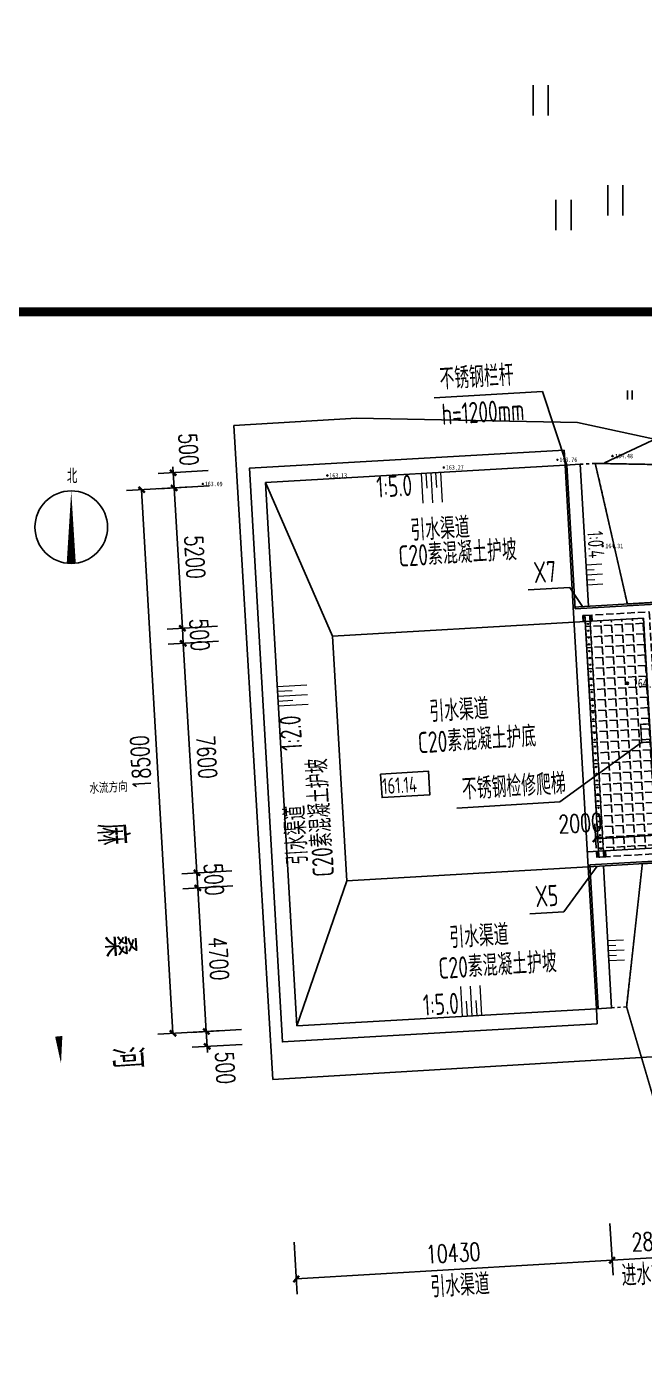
# Model space of a CAD drawing. Header units: millimetres. Extents: x -725 to 2274960, y -506 to 2980382.
# Drawn here: x 574318.99 to 574339.41, y 2880452.49 to 2880496.86 of the extents above; entities that cross this region are included whole.
import ezdxf
from ezdxf.enums import TextEntityAlignment as Align

# ---------------------------------------------------------------- set-up
doc = ezdxf.new("R2010")
doc.units = ezdxf.units.MM
doc.header["$LTSCALE"] = 1000
for name, pattern in [('DASH', [0.35, 0.25, -0.1]), ('DASHED', [0.75, 0.5, -0.25]), ('X0', [4, 3, -1])]:
    doc.linetypes.add(name, pattern=pattern)
for name, color, linetype in [('1', 1, 'Continuous'), ('DIM_LEAD', 3, 'Continuous'), ('DIM_SYMB', 3, 'Continuous'), ('DLSS', 8, 'Continuous'), ('DMTZ', 8, 'Continuous'), ('DXPM', 4, 'Continuous'), ('GCD', 8, 'Continuous'), ('PUB_DIM', 3, 'Continuous'), ('SXSS', 5, 'Continuous'), ('TWT_DIM', 3, 'Continuous'), ('TWT_SYMB', 3, 'Continuous'), ('YHG_文字', 7, 'Continuous'), ('YHG_粗线', 6, 'Continuous'), ('YHJ_剖面_梁板', 4, 'Continuous'), ('ZBTZ', 8, 'Continuous'), ('ZJ', 7, 'Continuous'), ('断面标高标注', 3, 'Continuous'), ('线框', 2, 'Continuous'), ('细线', 4, 'Continuous'), ('轮廓线', 2, 'Continuous')]:
    doc.layers.add(name, color=color, linetype=linetype)
doc.layers.add('文字', color=4, linetype='Continuous', lineweight=0)
doc.layers.add('管', color=1, linetype='Continuous', lineweight=30)
doc.styles.add('_TCH_DIM', font='SIMPLEX', dxfattribs={"bigfont": 'GBCBIG'})
doc.styles.add('_TCH_DIM_T3', font='SIMPLEX', dxfattribs={"width": 0.705882, "bigfont": 'GBCBIG'})
doc.styles.add('TSSD_Rein', font='tssdeng.shx', dxfattribs={"width": 0.7, "bigfont": 'hztxt.shx'})
doc.styles.add('设计文字', font='ecidi_romand.shx', dxfattribs={"width": 0.8, "height": 3.5, "bigfont": 'ecidi_hzfs.shx'})
doc.linetypes.add('10411', pattern='A,2,[150,AAA.SHX,S=0.5,R=0,X=0,Y=0.5],2,[151,AAA.SHX,S=1,R=0,X=0,Y=3],1e-11', length=4)
doc.dimstyles.new('_TCH_ARCH_M_M&&0', dxfattribs={"dimtxt": 0.595, "dimasz": 0.2, "dimexe": 0.5, "dimexo": 0.6, "dimgap": 0.2525, "dimtad": 1, "dimdec": 0, "dimzin": 0, "dimdsep": 46, "dimtxsty": '_TCH_DIM_T3', "dimblk": 'ARCHTICK', "dimcen": 0.09, "dimclrt": 7, "dimazin": 2, "dimtfac": 1, "dimtdec": 0, "dimtix": 1, "dimtmove": 2, "dimatfit": 3, "dimfxl": 75, "dimtolj": 1, "dimtzin": 0, "dimarcsym": 0})
doc.dimstyles.new('_TWT_ARCH_M_M&&0', dxfattribs={"dimtxt": 0.595, "dimasz": 0.2, "dimexe": 0.5, "dimexo": 0.6, "dimgap": 0.2525, "dimtad": 1, "dimdec": 0, "dimlfac": 1000, "dimzin": 0, "dimdsep": 46, "dimtxsty": '_TCH_DIM_T3', "dimblk": 'ARCHTICK', "dimcen": 0.09, "dimclrt": 7, "dimazin": 2, "dimtfac": 1, "dimtdec": 0, "dimtix": 1, "dimtmove": 2, "dimatfit": 3, "dimfxl": 75, "dimtolj": 1, "dimtzin": 0, "dimarcsym": 0})

# ---------------------------------------------------------------- blocks, each defined once
blk = doc.blocks.new('gc121')
for p, q in [((-0.5, 0), (-0.5, 2)), ((0.5, 0), (0.5, 2))]:
    blk.add_line(p, q)
blk = doc.blocks.new('gc200')
h = blk.add_hatch(color=256)
edge = h.paths.add_edge_path()
edge.add_arc((0, 0), 0.25, 0, 360)
blk.add_circle((0, 0), 0.25)
blk = doc.blocks.new('hwgasgsftagsf')
h = blk.add_hatch()
h.set_pattern_fill('ANGLE', color=8, scale=100, angle=-90)
h.set_pattern_definition([(270, (2034930.5, 3043420.65), (349.25, -6e-14), [254, -95.25]), (360, (2034930.5, 3043420.65), (9e-14, 349.25), [254, -95.25])])
edge = h.paths.add_edge_path()
edge.add_line((1941331, 2787285), (1941331, 2785654))
edge.add_line((1941331, 2785654), (1948931, 2785654))
edge.add_line((1948931, 2785654), (1948931, 2787585))
edge.add_line((1948931, 2787585), (1941331, 2787585))
at = {"layer": '细线', "linetype": 'Continuous', "lineweight": 0, "ltscale": 0.5}
h = blk.add_hatch(dxfattribs=at)
h.set_pattern_fill('AR-CONC', color=8, angle=-90)
h.set_pattern_definition([(320, (2007200.88, 2790761.7), (-15.9391, -182.18467), [19.05, -209.55]), (265, (2007200.88, 2790761.7), (191.05685, 35.2434), [15.24, -167.6406]), (10.45144, (2007199.55, 2790746.52), (175.11775, -146.94125), [16.19, -178.09024]), (316.1842, (2007251.68, 2790761.7), (-42.0423, -271.07904), [28.575, -314.325]), (6.63556, (2007248.17, 2790739.11), (247.4261, -237.4041), [24.285, -267.1356]), (261.18415, (2007251.68, 2790761.7), (247.4261, -237.4041), [22.86, -251.4597]), (291, (2007238.98, 2790736.3), (-102.2652, -151.6144), [19.05, -209.55]), (236, (2007238.98, 2790736.3), (184.18797, -61.80203), [15.24, -167.64]), (341.45144, (2007230.45, 2790723.67), (81.92277, -213.4164), [16.19, -178.08994]), (307.5, (2007200.875, 2790761.704), (84.55504, -3.088603), [0, -165.608, 0, -170.18, 0, -168.275]), (277.5, (2007200.875, 2790761.7), (100.18057, -66.81966), [0, -97.028, 0, -161.798, 0, -64.135]), (237.5, (2007200.875, 2790818.346), (-5.728744, -135.590595), [0, -63.5, 0, -198.12, 0, -262.89]), (227.5, (2007200.88, 2790843.75), (25.4265, -148.12918), [0, -82.55, 0, -131.572, 0, -186.69])])
h.paths.add_polyline_path([(1941131, 2785885), (1941131, 2785804), (1941331, 2785804), (1941331, 2785885)])
h.paths.add_polyline_path([(1941131, 2785654), (1941131, 2785585), (1941331, 2785585), (1941331, 2785654)])
h = blk.add_hatch(dxfattribs=at)
h.set_pattern_fill('ANSI32', color=8, scale=10, angle=-90)
h.set_pattern_definition([(315, (2007200.875, 2790761.7), (67.35192, 67.35192), []), (315, (2007200.875, 2790716.8), (67.35192, 67.35192), [])])
h.paths.add_polyline_path([(1941131, 2785654), (1941131, 2785585), (1941331, 2785585), (1941331, 2785654)])
h.paths.add_polyline_path([(1941131, 2785885), (1941131, 2785804), (1941331, 2785804), (1941331, 2785885)])
h = blk.add_hatch(dxfattribs=at)
h.set_pattern_fill('AR-CONC', color=8, angle=-90)
h.set_pattern_definition([(320, (1994400.88, 2790761.7), (-15.9391, -182.18467), [19.05, -209.55]), (265, (1994400.88, 2790761.7), (191.05685, 35.2434), [15.24, -167.6406]), (10.45144, (1994399.55, 2790746.52), (175.11775, -146.94125), [16.19, -178.09024]), (316.1842, (1994451.68, 2790761.7), (-42.0423, -271.079), [28.575, -314.325]), (6.63556, (1994448.17, 2790739.11), (247.4261, -237.4041), [24.285, -267.1356]), (261.18415, (1994451.68, 2790761.7), (247.4261, -237.4041), [22.86, -251.4597]), (291, (1994438.98, 2790736.3), (-102.2652, -151.6144), [19.05, -209.55]), (236, (1994438.98, 2790736.3), (184.188, -61.802), [15.24, -167.64]), (341.45144, (1994430.45, 2790723.67), (81.9228, -213.4164), [16.19, -178.08994]), (307.5, (1994400.875, 2790761.704), (84.55504, -3.0886), [0, -165.608, 0, -170.18, 0, -168.275]), (277.5, (1994400.875, 2790761.7), (100.18057, -66.81966), [0, -97.028, 0, -161.798, 0, -64.135]), (237.5, (1994400.875, 2790818.346), (-5.72874, -135.5906), [0, -63.5, 0, -198.12, 0, -262.89]), (227.5, (1994400.88, 2790843.75), (25.4265, -148.12918), [0, -82.55, 0, -131.572, 0, -186.69])])
h.paths.add_polyline_path([(1948931, 2785885), (1948931, 2785804), (1949131, 2785804), (1949131, 2785885)])
h.paths.add_polyline_path([(1948931, 2785654), (1948931, 2785585), (1949131, 2785585), (1949131, 2785654)])
h = blk.add_hatch(dxfattribs=at)
h.set_pattern_fill('ANSI32', color=8, scale=10, angle=-90)
h.set_pattern_definition([(315, (1994400.875, 2790761.7), (67.35192, 67.35192), []), (315, (1994400.875, 2790716.8), (67.35192, 67.35192), [])])
h.paths.add_polyline_path([(1948931, 2785654), (1948931, 2785585), (1949131, 2785585), (1949131, 2785654)])
h.paths.add_polyline_path([(1948931, 2785885), (1948931, 2785804), (1949131, 2785804), (1949131, 2785885)])
at = {"layer": '1'}
for p, q in [((1941131, 2785585), (1941131, 2785885)), ((1949131, 2785585), (1949131, 2785885))]:
    blk.add_line(p, q, dxfattribs=at)
at = {"layer": 'DXPM', "color": 4, "linetype": 'DASHED', "ltscale": 0.03, "flags": 128}
for points in [[(1936131, 2785785), (1936131, 2786285), (1940831, 2787076)], [(1954131, 2785785), (1954131, 2786285), (1949431, 2787076)]]:
    blk.add_lwpolyline(points, dxfattribs=at)
at = {"layer": 'YHG_粗线'}
for points in [[(1944526, 2788025), (1940891, 2788025), (1940891, 2785345)], [(1949371, 2785345), (1949371, 2788025), (1946276, 2788025)], [(1940891, 2785345), (1936131, 2785345)], [(1954131, 2785345), (1949371, 2785345)]]:
    blk.add_lwpolyline(points, dxfattribs=at)
at = {"layer": 'YHJ_剖面_梁板', "color": 14, "const_width": 50}
blk.add_lwpolyline([(1944831, 2787585), (1944831, 2787285), (1945431, 2787285), (1945431, 2787585)], dxfattribs=at)
at = {"layer": '文字', "color": 3}
for p, q in [((1939469, 2786308), (1939469, 2785785)), ((1939801, 2786308), (1939801, 2785785)), ((1940132, 2786308), (1940132, 2785785)), ((1951916, 2786308), (1951916, 2785785)), ((1952248, 2786308), (1952248, 2785785)), ((1952580, 2786308), (1952580, 2785785)), ((1939638, 2786046), (1939638, 2785785)), ((1939970, 2786046), (1939970, 2785785)), ((1952079, 2786046), (1952079, 2785785)), ((1952411, 2786046), (1952411, 2785785))]:
    blk.add_line(p, q, dxfattribs=at)
at = {"layer": '文字', "lineweight": 0, "ltscale": 1000}
blk.add_line((1941131, 2785804), (1949131, 2785804), dxfattribs=at)
at = {"layer": '文字'}
for p, q in [((1953142, 2781482), (1954131, 2781482)), ((1953636, 2781322), (1954131, 2781322)), ((1937119, 2781166), (1936131, 2781166)), ((1936625, 2781006), (1936131, 2781006)), ((1937119, 2780846), (1936131, 2780846)), ((1953142, 2781161), (1954131, 2781161)), ((1953142, 2780841), (1954131, 2780841)), ((1953636, 2781001), (1954131, 2781001)), ((1936625, 2780685), (1936131, 2780685)), ((1937119, 2780525), (1936131, 2780525)), ((1942899, 2776343), (1942899, 2775355)), ((1943220, 2776343), (1943220, 2775355)), ((1943540, 2776343), (1943540, 2775355)), ((1943059, 2775849), (1943059, 2775355)), ((1943380, 2775849), (1943380, 2775355))]:
    blk.add_line(p, q, dxfattribs=at)
at = {"layer": '文字', "lineweight": 0}
for centre in [(1941414, 2785735), (1941639, 2785735), (1941865, 2785735), (1942091, 2785735), (1942316, 2785735), (1942542, 2785735), (1942767, 2785735), (1942993, 2785735), (1943219, 2785735), (1943444, 2785735), (1943670, 2785735), (1943896, 2785735), (1944121, 2785735), (1944347, 2785735), (1944572, 2785735), (1944798, 2785735), (1945024, 2785735), (1945249, 2785735), (1945475, 2785735), (1945701, 2785735), (1945926, 2785735), (1946152, 2785735), (1946377, 2785735), (1946603, 2785735), (1946829, 2785735), (1947054, 2785735), (1947280, 2785735), (1947506, 2785735), (1947731, 2785735), (1947957, 2785735), (1948182, 2785735), (1948408, 2785735), (1948634, 2785735), (1948859, 2785735)]:
    blk.add_circle(centre, 23.1, dxfattribs=at)
at = {"layer": '线框', "lineweight": -3}
blk.add_line((1941131, 2785654), (1949131, 2785654), dxfattribs=at)
at = {"layer": '轮廓线'}
for p, q in [((1940831, 2785285), (1940831, 2788085)), ((1949431, 2785285), (1949431, 2788085)), ((1941331, 2787585), (1948931, 2787585)), ((1941331, 2785285), (1941331, 2787585)), ((1948931, 2785285), (1948931, 2787585)), ((1941331, 2785285), (1941331, 2777285)), ((1949431, 2777285), (1949431, 2785285))]:
    blk.add_line(p, q, dxfattribs=at)
at = {"layer": '轮廓线', "flags": 128}
for points in [[(1940831, 2785285), (1940831, 2788085)], [(1949431, 2785285), (1949431, 2788085)]]:
    blk.add_lwpolyline(points, dxfattribs=at)
at = {"layer": '轮廓线', "linetype": 'DASH'}
blk.add_lwpolyline([(1941131, 2785654), (1941131, 2787785), (1949131, 2787785), (1949131, 2785654)], close=True, dxfattribs=at)
at = {"layer": '轮廓线'}
for points in [[(1940831, 2785285), (1936131, 2785285), (1936131, 2785785), (1940831, 2785785)], [(1941131, 2785885), (1941331, 2785885)], [(1948931, 2785885), (1949131, 2785885)], [(1949431, 2785285), (1954131, 2785285), (1954131, 2785785), (1949431, 2785785)], [(1936131, 2785285), (1935631, 2785285)], [(1954631, 2785285), (1954631, 2774855), (1935631, 2774855), (1935631, 2785285)], [(1936131, 2785285), (1936131, 2775355)], [(1940831, 2785285), (1949431, 2785285)], [(1941131, 2785585), (1941331, 2785585)], [(1948931, 2785585), (1949131, 2785585)], [(1954131, 2785285), (1954131, 2775355)], [(1954131, 2785285), (1954631, 2785285)], [(1941331, 2777285), (1936131, 2775355)], [(1949431, 2777285), (1941331, 2777285)], [(1949431, 2777285), (1954131, 2775355)], [(1954131, 2775355), (1936131, 2775355)]]:
    blk.add_lwpolyline(points, dxfattribs=at)
at = {"color": 3, "style": 'TSSD_Rein', "width": 0.7}
blk.add_text('1:0.4', height=525, dxfattribs=at).set_placement((1939258, 2786149), align=Align.MIDDLE_RIGHT)
for s, rotation, p in [('C20素混凝土护坡', 90, (1952850, 2780145)), ('C20素混凝土护坡', 90, (1939170, 2779609)), ('C20素混凝土护底', 90, (1945364, 2779895)), ('引水渠道', 90, (1944361, 2780333)), ('引水渠道', 90, (1951861, 2780564)), ('引水渠道', 90, (1938345, 2780055)), ('C20素混凝土护坡', 180, (1949256, 2776877)), ('引水渠道', 180, (1948809, 2776052))]:
    blk.add_text(s, height=700, rotation=rotation, dxfattribs=at).set_placement(p)
for s, rotation, p in [('1:5.0', 90, (1953684, 2780750)), ('1:5.0', 90, (1936497, 2780195)), ('1:2.0', 180, (1943870, 2775721))]:
    blk.add_text(s, height=700, rotation=rotation, dxfattribs=at).set_placement(p, align=Align.MIDDLE_RIGHT)
blk = doc.blocks.new('_ArchTick')
at = {"color": 0, "linetype": 'ByBlock', "const_width": 0.4}
blk.add_lwpolyline([(-0.5, -0.5), (0.5, 0.5)], dxfattribs=at)
blk = doc.blocks.new('*D196')
at = {"layer": 'Defpoints', "color": 0, "linetype": 'Continuous', "transparency": 16777216}
for p in [(574338.239, 2880457.903), (574327.792, 2880457.283), (574338.346, 2880456.087)]:
    blk.add_point(p, dxfattribs=at)
at = {"layer": 'TWT_DIM', "color": 0, "linetype": 'Continuous', "lineweight": -2, "transparency": 16777216}
for p, q in [((574338.274, 2880457.304), (574338.376, 2880455.588)), ((574327.828, 2880456.684), (574327.929, 2880454.968)), ((574327.9, 2880455.467), (574338.346, 2880456.087))]:
    blk.add_line(p, q, dxfattribs=at)
at = {"layer": 'TWT_DIM', "color": 0, "linetype": 'Continuous', "lineweight": -2, "transparency": 16777216, "xscale": 0.2, "yscale": 0.2, "zscale": 0.2}
for p, rotation in [((574338.346, 2880456.087), 3.395817274644628), ((574327.9, 2880455.467), 183.3958172746446)]:
    blk.add_blockref('_ArchTick', p, dxfattribs=dict(at, rotation=rotation))
at = {"layer": 'TWT_DIM', "color": 7, "linetype": 'Continuous', "transparency": 16777216, "insert": (574333.09, 2880456.326), "char_height": 0.595, "attachment_point": 5, "rotation": 3.3958, "style": '_TCH_DIM_T3'}
blk.add_mtext('\\A1;10430', dxfattribs=at)
blk = doc.blocks.new('*D197')
at = {"layer": 'Defpoints', "color": 0, "linetype": 'Continuous', "transparency": 16777216}
for p in [(574341.034, 2880458.069), (574338.239, 2880457.903), (574341.141, 2880456.253)]:
    blk.add_point(p, dxfattribs=at)
at = {"layer": 'TWT_DIM', "color": 0, "linetype": 'Continuous', "lineweight": -2, "transparency": 16777216}
for p, q in [((574338.274, 2880457.304), (574338.376, 2880455.588)), ((574341.069, 2880457.47), (574341.171, 2880455.754)), ((574338.346, 2880456.087), (574341.141, 2880456.253))]:
    blk.add_line(p, q, dxfattribs=at)
at = {"layer": 'TWT_DIM', "color": 0, "linetype": 'Continuous', "lineweight": -2, "transparency": 16777216, "xscale": 0.2, "yscale": 0.2, "zscale": 0.2}
for p, rotation in [((574338.346, 2880456.087), 183.3958172794286), ((574341.141, 2880456.253), 3.395817279428538)]:
    blk.add_blockref('_ArchTick', p, dxfattribs=dict(at, rotation=rotation))
at = {"layer": 'TWT_DIM', "color": 7, "linetype": 'Continuous', "transparency": 16777216, "insert": (574339.711, 2880456.719), "char_height": 0.595, "attachment_point": 5, "rotation": 3.3958, "style": '_TCH_DIM_T3'}
blk.add_mtext('\\A1;2800', dxfattribs=at)
blk = doc.blocks.new('*D201')
at = {"layer": 'Defpoints', "color": 0, "linetype": 'Continuous', "transparency": 16777216}
for p in [(574325.589, 2880482.226), (574323.86, 2880481.619), (574325.619, 2880481.724)]:
    blk.add_point(p, dxfattribs=at)
at = {"layer": 'TWT_DIM', "color": 0, "linetype": 'Continuous', "lineweight": -2, "transparency": 16777216}
for p, q in [((574324.99, 2880482.191), (574323.331, 2880482.092)), ((574323.83, 2880482.122), (574323.818, 2880482.321)), ((574323.83, 2880482.122), (574323.86, 2880481.619)), ((574325.02, 2880481.688), (574323.36, 2880481.59)), ((574323.86, 2880481.619), (574323.871, 2880481.42))]:
    blk.add_line(p, q, dxfattribs=at)
at = {"layer": 'TWT_DIM', "color": 0, "linetype": 'Continuous', "lineweight": -2, "transparency": 16777216, "xscale": 0.2, "yscale": 0.2, "zscale": 0.2}
for p, rotation in [((574323.83, 2880482.122), 273.3957753646412), ((574323.86, 2880481.619), 93.3957753646412)]:
    blk.add_blockref('_ArchTick', p, dxfattribs=dict(at, rotation=rotation))
at = {"layer": 'TWT_DIM', "color": 7, "linetype": 'Continuous', "transparency": 16777216, "insert": (574324.335, 2880482.893), "char_height": 0.595, "attachment_point": 5, "rotation": 273.3958, "style": '_TCH_DIM_T3'}
blk.add_mtext('\\A1;500', dxfattribs=at)
blk = doc.blocks.new('*D202')
at = {"layer": 'Defpoints', "color": 0, "linetype": 'Continuous', "transparency": 16777216}
for p in [(574325.619, 2880481.724), (574325.894, 2880477.085), (574324.135, 2880476.981)]:
    blk.add_point(p, dxfattribs=at)
at = {"layer": 'TWT_DIM', "color": 0, "linetype": 'Continuous', "lineweight": -2, "transparency": 16777216}
for p, q in [((574325.02, 2880481.688), (574323.36, 2880481.59)), ((574323.86, 2880481.619), (574324.135, 2880476.981)), ((574325.295, 2880477.05), (574323.636, 2880476.951))]:
    blk.add_line(p, q, dxfattribs=at)
at = {"layer": 'TWT_DIM', "color": 0, "linetype": 'Continuous', "lineweight": -2, "transparency": 16777216, "xscale": 0.2, "yscale": 0.2, "zscale": 0.2}
for p, rotation in [((574323.86, 2880481.619), 93.39577536479621), ((574324.135, 2880476.981), 273.3957753647962)]:
    blk.add_blockref('_ArchTick', p, dxfattribs=dict(at, rotation=rotation))
at = {"layer": 'TWT_DIM', "color": 7, "linetype": 'Continuous', "transparency": 16777216, "insert": (574324.546, 2880479.333), "char_height": 0.595, "attachment_point": 5, "rotation": 273.3958, "style": '_TCH_DIM_T3'}
blk.add_mtext('\\A1;5200', dxfattribs=at)
blk = doc.blocks.new('*D203')
at = {"layer": 'Defpoints', "color": 0, "linetype": 'Continuous', "transparency": 16777216}
for p in [(574325.894, 2880477.085), (574324.164, 2880476.482), (574325.924, 2880476.586)]:
    blk.add_point(p, dxfattribs=at)
at = {"layer": 'TWT_DIM', "color": 0, "linetype": 'Continuous', "lineweight": -2, "transparency": 16777216}
for p, q in [((574324.135, 2880476.981), (574324.123, 2880477.181)), ((574325.295, 2880477.05), (574323.636, 2880476.951)), ((574324.135, 2880476.981), (574324.164, 2880476.482)), ((574325.325, 2880476.551), (574323.665, 2880476.452)), ((574324.164, 2880476.482), (574324.176, 2880476.282))]:
    blk.add_line(p, q, dxfattribs=at)
at = {"layer": 'TWT_DIM', "color": 0, "linetype": 'Continuous', "lineweight": -2, "transparency": 16777216, "xscale": 0.2, "yscale": 0.2, "zscale": 0.2}
for p, rotation in [((574324.135, 2880476.981), 273.395775359045), ((574324.164, 2880476.482), 93.39577535904498)]:
    blk.add_blockref('_ArchTick', p, dxfattribs=dict(at, rotation=rotation))
at = {"layer": 'TWT_DIM', "color": 7, "linetype": 'Continuous', "transparency": 16777216, "insert": (574324.699, 2880476.764), "char_height": 0.595, "attachment_point": 5, "rotation": 273.3958, "style": '_TCH_DIM_T3'}
blk.add_mtext('\\A1;500', dxfattribs=at)
blk = doc.blocks.new('*D204')
at = {"layer": 'Defpoints', "color": 0, "linetype": 'Continuous', "transparency": 16777216}
for p in [(574325.924, 2880476.586), (574324.615, 2880468.895), (574326.374, 2880469)]:
    blk.add_point(p, dxfattribs=at)
at = {"layer": 'TWT_DIM', "color": 0, "linetype": 'Continuous', "lineweight": -2, "transparency": 16777216}
for p, q in [((574325.325, 2880476.551), (574323.665, 2880476.452)), ((574324.164, 2880476.482), (574324.615, 2880468.895)), ((574325.775, 2880468.964), (574324.115, 2880468.866))]:
    blk.add_line(p, q, dxfattribs=at)
at = {"layer": 'TWT_DIM', "color": 0, "linetype": 'Continuous', "lineweight": -2, "transparency": 16777216, "xscale": 0.2, "yscale": 0.2, "zscale": 0.2}
for p, rotation in [((574324.164, 2880476.482), 93.39577536507677), ((574324.615, 2880468.895), 273.3957753650768)]:
    blk.add_blockref('_ArchTick', p, dxfattribs=dict(at, rotation=rotation))
at = {"layer": 'TWT_DIM', "color": 7, "linetype": 'Continuous', "transparency": 16777216, "insert": (574324.939, 2880472.721), "char_height": 0.595, "attachment_point": 5, "rotation": 273.3958, "style": '_TCH_DIM_T3'}
blk.add_mtext('\\A1;7600', dxfattribs=at)
blk = doc.blocks.new('*D205')
at = {"layer": 'Defpoints', "color": 0, "linetype": 'Continuous', "transparency": 16777216}
for p in [(574326.374, 2880469), (574324.644, 2880468.396), (574326.403, 2880468.5)]:
    blk.add_point(p, dxfattribs=at)
at = {"layer": 'TWT_DIM', "color": 0, "linetype": 'Continuous', "lineweight": -2, "transparency": 16777216}
for p, q in [((574324.615, 2880468.895), (574324.603, 2880469.095)), ((574325.775, 2880468.964), (574324.115, 2880468.866)), ((574324.615, 2880468.895), (574324.644, 2880468.396)), ((574325.804, 2880468.465), (574324.145, 2880468.366)), ((574324.644, 2880468.396), (574324.656, 2880468.196))]:
    blk.add_line(p, q, dxfattribs=at)
at = {"layer": 'TWT_DIM', "color": 0, "linetype": 'Continuous', "lineweight": -2, "transparency": 16777216, "xscale": 0.2, "yscale": 0.2, "zscale": 0.2}
for p, rotation in [((574324.615, 2880468.895), 273.3957753628796), ((574324.644, 2880468.396), 93.39577536287959)]:
    blk.add_blockref('_ArchTick', p, dxfattribs=dict(at, rotation=rotation))
at = {"layer": 'TWT_DIM', "color": 7, "linetype": 'Continuous', "transparency": 16777216, "insert": (574325.178, 2880468.678), "char_height": 0.595, "attachment_point": 5, "rotation": 273.3958, "style": '_TCH_DIM_T3'}
blk.add_mtext('\\A1;500', dxfattribs=at)
blk = doc.blocks.new('*D206')
at = {"layer": 'Defpoints', "color": 0, "linetype": 'Continuous', "transparency": 16777216}
for p in [(574326.403, 2880468.5), (574326.685, 2880463.755), (574324.926, 2880463.651)]:
    blk.add_point(p, dxfattribs=at)
at = {"layer": 'TWT_DIM', "color": 0, "linetype": 'Continuous', "lineweight": -2, "transparency": 16777216}
for p, q in [((574325.804, 2880468.465), (574324.145, 2880468.366)), ((574324.644, 2880468.396), (574324.926, 2880463.651)), ((574326.086, 2880463.72), (574324.427, 2880463.621))]:
    blk.add_line(p, q, dxfattribs=at)
at = {"layer": 'TWT_DIM', "color": 0, "linetype": 'Continuous', "lineweight": -2, "transparency": 16777216, "xscale": 0.2, "yscale": 0.2, "zscale": 0.2}
for p, rotation in [((574324.644, 2880468.396), 93.39577536383743), ((574324.926, 2880463.651), 273.3957753638375)]:
    blk.add_blockref('_ArchTick', p, dxfattribs=dict(at, rotation=rotation))
at = {"layer": 'TWT_DIM', "color": 7, "linetype": 'Continuous', "transparency": 16777216, "insert": (574325.334, 2880466.056), "char_height": 0.595, "attachment_point": 5, "rotation": 273.3958, "style": '_TCH_DIM_T3'}
blk.add_mtext('\\A1;4700', dxfattribs=at)
blk = doc.blocks.new('*D207')
at = {"layer": 'Defpoints', "color": 0, "linetype": 'Continuous', "transparency": 16777216}
for p in [(574326.685, 2880463.755), (574324.955, 2880463.155), (574326.714, 2880463.26)]:
    blk.add_point(p, dxfattribs=at)
at = {"layer": 'TWT_DIM', "color": 0, "linetype": 'Continuous', "lineweight": -2, "transparency": 16777216}
for p, q in [((574324.926, 2880463.651), (574324.914, 2880463.851)), ((574326.086, 2880463.72), (574324.427, 2880463.621)), ((574324.926, 2880463.651), (574324.955, 2880463.155)), ((574326.115, 2880463.224), (574324.456, 2880463.126)), ((574324.955, 2880463.155), (574324.967, 2880462.955))]:
    blk.add_line(p, q, dxfattribs=at)
at = {"layer": 'TWT_DIM', "color": 0, "linetype": 'Continuous', "lineweight": -2, "transparency": 16777216, "xscale": 0.2, "yscale": 0.2, "zscale": 0.2}
for p, rotation in [((574324.926, 2880463.651), 273.3957753693007), ((574324.955, 2880463.155), 93.39577536930071)]:
    blk.add_blockref('_ArchTick', p, dxfattribs=dict(at, rotation=rotation))
at = {"layer": 'TWT_DIM', "color": 7, "linetype": 'Continuous', "transparency": 16777216, "insert": (574325.548, 2880462.449), "char_height": 0.595, "attachment_point": 5, "rotation": 273.3958, "style": '_TCH_DIM_T3'}
blk.add_mtext('\\A1;500', dxfattribs=at)
blk = doc.blocks.new('*D208')
at = {"layer": 'Defpoints', "color": 0, "linetype": 'Continuous', "transparency": 16777216}
for p in [(574339.799, 2880470.135), (574337.857, 2880469.108), (574339.853, 2880469.226)]:
    blk.add_point(p, dxfattribs=at)
at = {"layer": 'TWT_DIM', "color": 0, "linetype": 'Continuous', "lineweight": -2, "transparency": 16777216}
for p, q in [((574337.821, 2880469.707), (574337.773, 2880470.515)), ((574339.818, 2880469.825), (574339.77, 2880470.634)), ((574337.803, 2880470.016), (574339.799, 2880470.135))]:
    blk.add_line(p, q, dxfattribs=at)
at = {"layer": 'TWT_DIM', "color": 0, "linetype": 'Continuous', "lineweight": -2, "transparency": 16777216, "xscale": 0.2, "yscale": 0.2, "zscale": 0.2}
for p, rotation in [((574337.803, 2880470.016), 183.3957754181352), ((574339.799, 2880470.135), 3.395775418135237)]:
    blk.add_blockref('_ArchTick', p, dxfattribs=dict(at, rotation=rotation))
at = {"layer": 'TWT_DIM', "color": 7, "linetype": 'Continuous', "transparency": 16777216, "insert": (574337.289, 2880470.537), "char_height": 0.595, "attachment_point": 5, "rotation": 3.3958, "style": '_TCH_DIM_T3'}
blk.add_mtext('\\A1;2000', dxfattribs=at)
blk = doc.blocks.new('*D308')
at = {"layer": 'Defpoints', "color": 0, "transparency": 16777216}
for p in [(574322.788, 2880481.56), (574325.02, 2880481.688), (574326.056, 2880463.718)]:
    blk.add_point(p, dxfattribs=at)
at = {"layer": 'PUB_DIM', "color": 0, "lineweight": -2, "transparency": 16777216}
for p, q in [((574324.421, 2880481.654), (574322.289, 2880481.531)), ((574323.824, 2880463.59), (574322.788, 2880481.56)), ((574325.457, 2880463.684), (574323.325, 2880463.561))]:
    blk.add_line(p, q, dxfattribs=at)
at = {"layer": 'PUB_DIM', "color": 0, "lineweight": -2, "transparency": 16777216, "xscale": 0.2, "yscale": 0.2, "zscale": 0.2}
for p, rotation in [((574322.788, 2880481.56), 93.29948568089475), ((574323.824, 2880463.59), 273.2994856808947)]:
    blk.add_blockref('_ArchTick', p, dxfattribs=dict(at, rotation=rotation))
at = {"layer": 'PUB_DIM', "color": 7, "transparency": 16777216, "insert": (574322.757, 2880472.543), "char_height": 0.595, "attachment_point": 5, "rotation": 93.2995, "style": '_TCH_DIM_T3'}
blk.add_mtext('\\A1;18500', dxfattribs=at)

msp = doc.modelspace()

# ---------------------------------------------------------------- linework, layer by layer
at = {"layer": 'DIM_LEAD'}
for p, q in [((574336.0416, 2880484.8114), (574332.4658, 2880484.599)), ((574336.8516, 2880482.3764), (574336.0416, 2880484.8114)), ((574336.9456, 2880478.3301), (574335.5738, 2880478.2486)), ((574337.3618, 2880477.698), (574336.9456, 2880478.3301)), ((574339.3237, 2880473.2035), (574336.6141, 2880471.2383)), ((574336.6141, 2880471.2383), (574333.2101, 2880471.036)), ((574337.8567, 2880469.1122), (574336.7481, 2880467.6043)), ((574336.7481, 2880467.6043), (574335.6252, 2880467.5376))]:
    msp.add_line(p, q, dxfattribs=at)
at = {"layer": 'DIM_SYMB', "linetype": 'Continuous'}
msp.add_lwpolyline([(574320.4591, 2880479.1225, 0.3, 0, 0), (574320.4591, 2880481.5225, 0, 0, 0)], format="xyseb", dxfattribs=at)
msp.add_circle((574320.4591, 2880480.3225), 1.2, dxfattribs=at)
at = {"layer": 'DLSS', "color": 4, "linetype": 'Continuous', "const_width": 0.054, "flags": 128}
msp.add_lwpolyline([(574348.0251, 2880458.4217), (574340.6064, 2880458.412), (574338.8261, 2880464.4603), (574339.346, 2880469.1981), (574340.3526, 2880469.2561), (574339.8576, 2880477.8419), (574338.8525, 2880477.7836), (574337.7887, 2880482.4307), (574346.6099, 2880482.27), (574348.0251, 2880458.4217)], dxfattribs=at)
at = {"layer": 'DMTZ', "linetype": '10411', "elevation": 162.8761, "flags": 128}
msp.add_lwpolyline([(574347.7546, 2880400.2238, 0.00000216, 0.00000216, 0), (574346.1565, 2880406.5354, 0.00000216, 0.00000216, 0), (574345.3354, 2880414.0164, 0.00000216, 0.00000216, 0), (574345.2387, 2880419.7073, 0.00000216, 0.00000216, 0), (574346.8341, 2880425.1116, 0.00000216, 0.00000216, 0), (574345.6148, 2880433.1869, 0.00000216, 0.00000216, 0), (574345.8061, 2880442.2375, 0.00000216, 0.00000216, 0), (574345.1303, 2880452.059, 0.00000216, 0.00000216, 0), (574345.8738, 2880468.7908, 0.00000216, 0.00000216, 0), (574344.1514, 2880475.2529, 0.00000216, 0.00000216, 0), (574343.7949, 2880481.9617, 0.00000216, 0.00000216, 0), (574340.127, 2880491.2021, 0.00000216, 0.00000216, 0), (574336.0798, 2880503.7667, 0.00000216, 0.00000216, 0)], format="xyseb", dxfattribs=at)
at = {"layer": 'SXSS', "color": 5, "linetype": 'X0', "ltscale": 2, "elevation": 157.6342, "flags": 128}
msp.add_lwpolyline([(574226.8689, 2880304.0533, 0.00000216, 0.00000216, 0), (574241.6147, 2880313.2164, 0.00000216, 0.00000216, 0), (574252.0111, 2880318.0325, 0.00000216, 0.00000216, 0), (574287.522, 2880346.7794, 0.00000216, 0.00000216, 0), (574289.5546, 2880349.9092, 0.00000216, 0.00000216, 0), (574292.25, 2880351.2538, 0.00000216, 0.00000216, 0), (574294.0535, 2880354.1024, 0.00000216, 0.00000216, 0), (574297.1114, 2880356.0431, 0.00000216, 0.00000216, 0), (574303.4925, 2880356.7315, 0.00000216, 0.00000216, 0), (574305.6927, 2880358.7506, 0.00000216, 0.00000216, 0), (574310.7926, 2880364.3675, 0.00000216, 0.00000216, 0), (574316.5041, 2880371.6909, 0.00000216, 0.00000216, 0), (574321.4527, 2880375.6448, 0.00000216, 0.00000216, 0), (574325.7465, 2880381.7281, 0.00000216, 0.00000216, 0), (574334.1222, 2880399.8648, 0.00000216, 0.00000216, 0), (574338.8529, 2880413.9505, 0.00000216, 0.00000216, 0), (574341.1901, 2880420.0087, 0.00000216, 0.00000216, 0), (574341.5864, 2880428.7253, 0.00000216, 0.00000216, 0), (574341.269, 2880440.7779, 0.00000216, 0.00000216, 0), (574341.0686, 2880462.461, 0.00000216, 0.00000216, 0), (574339.8078, 2880474.6251, 0.00000216, 0.00000216, 0), (574338.4805, 2880482.0554, 0.00000216, 0.00000216, 0), (574336.4374, 2880488.6629, 0.00000216, 0.00000216, 0), (574333.4917, 2880496.4451, 0.00000216, 0.00000216, 0)], format="xyseb", dxfattribs=at)
at = {"layer": 'TWT_SYMB', "linetype": 'Continuous'}
msp.add_lwpolyline([(574319.5717, 2880469.1472, 0, 0, 0), (574320.121, 2880462.5927, 0, 0.24, 0), (574320.0458, 2880463.4896, 0, 0, 0)], format="xyseb", dxfattribs=at)
at = {"layer": 'YHJ_剖面_梁板', "color": 42}
msp.add_lwpolyline([(574338.0896, 2880482.4478), (574341.4078, 2880483.9993), (574346.6754, 2880484.6402), (574352.4056, 2880485.1532), (574362.8869, 2880486.0489), (574367.5548, 2880486.2469), (574368.585, 2880485.8671), (574369.4083, 2880484.1535)], dxfattribs=at)
at = {"layer": 'YHJ_剖面_梁板', "color": 8, "linetype": 'DASH', "ltscale": 5}
msp.add_lwpolyline([(574362.4969, 2880461.3735), (574361.2382, 2880482.5589), (574346.7914, 2880481.7006), (574337.2056, 2880483.7787), (574329.8959, 2880483.9267), (574325.8414, 2880483.6858), (574327.1261, 2880462.0616), (574341.6396, 2880462.9238), (574346.9792, 2880460.2499), (574362.5088, 2880461.1726)], dxfattribs=at)
at = {"layer": 'YHJ_剖面_梁板', "color": 3}
msp.add_lwpolyline([(574330.6913, 2880472.1567), (574332.275, 2880472.2508), (574332.3209, 2880471.478), (574330.7372, 2880471.3839)], close=True, dxfattribs=at)
at = {"layer": 'YHJ_剖面_梁板'}
msp.add_circle((589254.9496, 2837256.879), 143124.932, dxfattribs=at)
at = {"layer": '管', "color": 8, "linetype": 'Continuous', "lineweight": -2, "const_width": 0.3}
msp.add_lwpolyline([(574355.9275, 2880481.2061), (574342.3052, 2880487.445), (574336.2133, 2880487.445), (574305.8474, 2880487.445)], dxfattribs=at)

# ---------------------------------------------------------------- block references
at = {"layer": 'GCD', "linetype": 'Continuous'}
ref = msp.add_blockref('gc200', (574336.5376, 2880482.5518, 163.76), dxfattribs=dict(at, xscale=0.075, yscale=0.075, zscale=0.075))
ref.add_attrib('height', '163.76', dxfattribs={"linetype": 'Continuous', "height": 0.15, "width": 0.8}).set_placement((574336.6051, 2880482.5518, 163.76), align=Align.MIDDLE_LEFT)
ref = msp.add_blockref('gc200', (574338.3578, 2880482.6758, 164.476), dxfattribs=dict(at, xscale=0.075, yscale=0.075, zscale=0.075))
ref.add_attrib('height', '164.48', dxfattribs={"linetype": 'Continuous', "height": 0.15, "width": 0.8}).set_placement((574338.4478, 2880482.6758, 164.476), align=Align.MIDDLE_LEFT)
ref = msp.add_blockref('gc200', (574328.9263, 2880482.0331, 163.13), dxfattribs=dict(at, xscale=0.075, yscale=0.075, zscale=0.075))
ref.add_attrib('height', '163.13', dxfattribs={"linetype": 'Continuous', "height": 0.15, "width": 0.8}).set_placement((574328.9938, 2880482.0331, 163.13), align=Align.MIDDLE_LEFT)
ref = msp.add_blockref('gc200', (574332.7825, 2880482.2959, 163.27), dxfattribs=dict(at, xscale=0.075, yscale=0.075, zscale=0.075))
ref.add_attrib('height', '163.27', dxfattribs={"linetype": 'Continuous', "height": 0.15, "width": 0.8}).set_placement((574332.85, 2880482.2959, 163.27), align=Align.MIDDLE_LEFT)
ref = msp.add_blockref('gc200', (574324.809, 2880481.7525, 163.09), dxfattribs=dict(at, xscale=0.075, yscale=0.075, zscale=0.075))
ref.add_attrib('height', '163.09', dxfattribs={"linetype": 'Continuous', "height": 0.15, "width": 0.8}).set_placement((574324.8765, 2880481.7525, 163.09), align=Align.MIDDLE_LEFT)
ref = msp.add_blockref('gc200', (574338.035, 2880479.702, 164.31), dxfattribs=dict(at, xscale=0.075, yscale=0.075, zscale=0.075))
ref.add_attrib('height', '164.31', dxfattribs={"linetype": 'Continuous', "height": 0.15, "width": 0.8}).set_placement((574338.125, 2880479.702, 164.31), align=Align.MIDDLE_LEFT)
ref = msp.add_blockref('gc200', (574338.855, 2880475.164, 164.407), dxfattribs=dict(at, xscale=0.15, yscale=0.15, zscale=0.15))
ref.add_attrib('height', '164.41', dxfattribs={"linetype": 'Continuous', "height": 0.3, "width": 0.8}).set_placement((574339.035, 2880475.164, 164.407), align=Align.MIDDLE_LEFT)
at = {"layer": 'YHJ_剖面_梁板', "xscale": 0.001, "yscale": 0.001, "zscale": 0.001, "rotation": 273.2994856816955}
msp.add_blockref('hwgasgsftagsf', (571444.6901, 2882254.9868), dxfattribs=at)
at = {"layer": 'ZBTZ', "linetype": 'Continuous', "xscale": 0.5, "yscale": 0.5}
for p in [(574335.9836, 2880493.9356, 320.3539), (574338.4517, 2880490.627, 321.3924), (574336.7395, 2880490.1464, 319.2696)]:
    msp.add_blockref('gc121', p, dxfattribs=at)
at = {"layer": 'ZBTZ', "linetype": 'Continuous', "xscale": 0.15, "yscale": 0.15, "zscale": 0.3}
msp.add_blockref('gc121', (574338.9352, 2880484.5388, 318.5136), dxfattribs=at)

# ---------------------------------------------------------------- texts
at = {"layer": 'DIM_LEAD', "color": 7, "style": 'TSSD_Rein', "width": 0.7}
for s, p in [('不锈钢栏杆', (574332.6602, 2880484.8673)), ('h=1200mm', (574332.7294, 2880483.703)), ('X7', (574335.7709, 2880478.4707)), ('不锈钢检修爬梯', (574333.4045, 2880471.3044)), ('X5', (574335.8224, 2880467.7597))]:
    msp.add_text(s, height=0.7, rotation=3.4, dxfattribs=at).set_placement(p)
at = {"layer": 'DIM_SYMB', "color": 7, "linetype": 'Continuous', "style": '_TCH_DIM'}
msp.add_text('北', height=0.4823, dxfattribs=at).set_placement((574320.3155, 2880481.7725))
at = {"layer": 'YHG_文字', "style": 'TSSD_Rein', "width": 0.7}
for s, p in [('进水前池', (574338.6813, 2880455.2223, 157.6342)), ('引水渠道', (574332.3588, 2880454.8467))]:
    msp.add_text(s, height=0.7, rotation=3.4, dxfattribs=at).set_placement(p)
at = {"layer": 'YHJ_剖面_梁板', "color": 3, "style": 'TSSD_Rein', "width": 0.7}
msp.add_text('161.14', height=0.525, rotation=3.4, dxfattribs=at).set_placement((574330.7592, 2880471.4949))
at = {"layer": 'ZJ', "linetype": 'Continuous', "style": '_TCH_DIM'}
msp.add_text('麻    桑    河', height=1, rotation=273.85609, dxfattribs=at).set_placement((574322.1289, 2880466.4828), align=Align.MIDDLE)
at = {"layer": '断面标高标注', "color": 3, "lineweight": 13, "style": '设计文字', "width": 0.7}
msp.add_text('水流方向', height=0.35, rotation=3.4, dxfattribs=at).set_placement((574321.0676, 2880471.5034))

# ---------------------------------------------------------------- dimensions: what is measured, and where the dimension line sits
at = {"layer": 'PUB_DIM'}
dim = msp.add_linear_dim(base=(574322.7882, 2880481.5596), p1=(574326.0558, 2880463.7182), p2=(574325.0198, 2880481.6883), angle=93.29949, text='18500', dimstyle='_TCH_ARCH_M_M&&0', override={"dimgap": 0}, dxfattribs=at)
dim.commit()
dim.dimension.update_dxf_attribs({"geometry": '*D308', "text_midpoint": (574322.7571, 2880472.5429), "dimtype": 161, "text_rotation": 93.29949})
at = {"layer": 'TWT_DIM', "linetype": 'Continuous'}
for base, p1, p2, picture, middle in [((574323.8596, 2880481.6194), (574325.5889, 2880482.226), (574325.6187, 2880481.7238), '*D201', (574324.335, 2880482.8929)), ((574324.9552, 2880463.1551), (574326.6849, 2880463.7554), (574326.7144, 2880463.2595), '*D207', (574325.5481, 2880462.449))]:
    dim = msp.add_linear_dim(base=base, p1=p1, p2=p2, angle=273.39578, text='500', dimstyle='_TWT_ARCH_M_M&&0', dxfattribs=at)
    dim.commit()
    dim.dimension.update_dxf_attribs({"geometry": picture, "text_midpoint": middle, "dimtype": 161})
for p1, p2, distance, text, picture, middle in [((574325.6187, 2880481.7238), (574325.894, 2880477.0853), -1.7623, '5200', '*D202', (574324.5462, 2880479.3328)), ((574326.4034, 2880468.5004), (574326.6849, 2880463.7554), -1.7623, '4700', '*D206', (574325.334, 2880466.0561)), ((574327.792, 2880457.2828), (574338.2386, 2880457.9027), -1.819, '10430', '*D196', (574333.0905, 2880456.326))]:
    dim = msp.add_aligned_dim(p1=p1, p2=p2, distance=distance, text=text, dimstyle='_TWT_ARCH_M_M&&0', dxfattribs=at)
    dim.commit()
    dim.dimension.update_dxf_attribs({"geometry": picture, "text_midpoint": middle})
for p1, p2, distance, picture, middle in [((574325.894, 2880477.0853), (574325.9236, 2880476.5862), -1.7623, '*D203', (574324.6987, 2880476.764)), ((574325.9236, 2880476.5862), (574326.3738, 2880468.9996), -1.7623, '*D204', (574324.9385, 2880472.7211)), ((574326.3738, 2880468.9996), (574326.4034, 2880468.5004), -1.7623, '*D205', (574325.1784, 2880468.6782)), ((574338.2386, 2880457.9027), (574341.0337, 2880458.0685), -1.819, '*D197', (574339.7113, 2880456.7189))]:
    dim = msp.add_aligned_dim(p1=p1, p2=p2, distance=distance, dimstyle='_TWT_ARCH_M_M&&0', dxfattribs=at)
    dim.commit()
    dim.dimension.update_dxf_attribs({"geometry": picture, "text_midpoint": middle})
dim = msp.add_linear_dim(base=(574339.7994, 2880470.1347), p1=(574337.857, 2880469.1077), p2=(574339.8533, 2880469.2261), angle=3.39578, dimstyle='_TWT_ARCH_M_M&&0', dxfattribs=at)
dim.commit()
dim.dimension.update_dxf_attribs({"geometry": '*D208', "text_midpoint": (574337.2886, 2880470.5367), "dimtype": 161})

doc.saveas('drawing.dxf')
